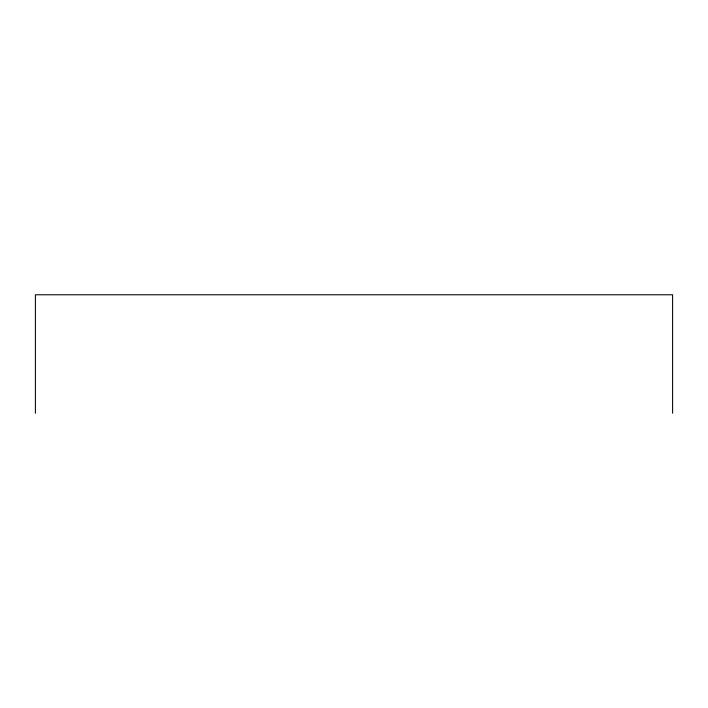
<?xml version="1.0" encoding="UTF-8"?>
<svg xmlns="http://www.w3.org/2000/svg" width="708" height="708" viewBox="0 0 708 708"><rect width="100%" height="100%" fill="white"/><g stroke="black" fill="none" stroke-linecap="round" stroke-linejoin="round"><path stroke-width="1.06" d="M672.6 413.224L672.6 294.776L35.4 294.776L35.4 413.224"/></g></svg>
